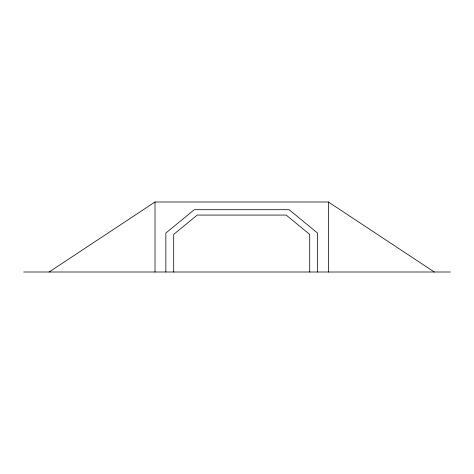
<?xml version="1.0" encoding="UTF-8"?>
<svg xmlns="http://www.w3.org/2000/svg" width="474" height="474" viewBox="0 0 474 474"><rect width="100%" height="100%" fill="white"/><g stroke="black" fill="none" stroke-linecap="round" stroke-linejoin="round"><path stroke-width="0.71" d="M49.106 272.005L155.016 201.995L328.387 201.995L434.297 272.005M23.7 272.005L450.3 272.005M328.387 201.995L328.387 272.005M317.55 272.005L317.55 233.06L289.11 209.698L194.293 209.698L165.853 233.06L165.853 272.005M309.706 272.005L309.706 234.405L286.16 215.066L197.243 215.066L173.697 234.405L173.697 272.005M155.016 201.995L155.016 272.005"/></g></svg>
